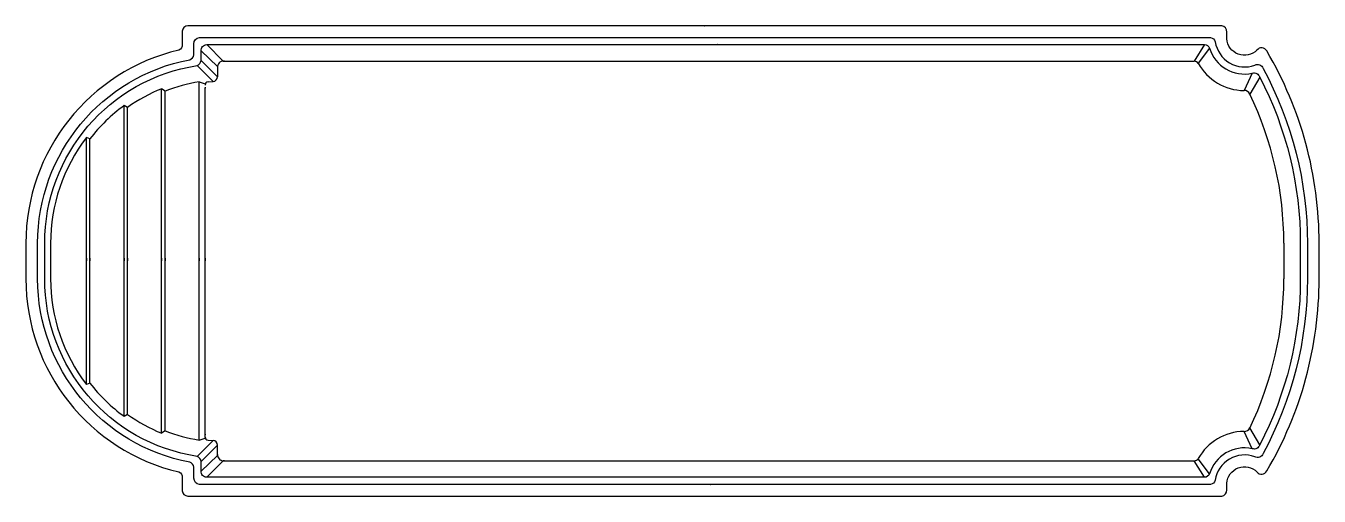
# Model space of a CAD drawing. Extents: x -1335.1 to -1324.1, y 268.2 to 272.2.
import ezdxf

# ---------------------------------------------------------------- set-up
doc = ezdxf.new("R2010")
doc.units = 0
doc.header["$LTSCALE"] = 10
doc.header["$MEASUREMENT"] = 0
doc.layers.get('0').update_dxf_attribs({"linetype": 'CONTINUOUS'})
doc.layers.add('Piscinas_Fibratec', color=4, linetype='CONTINUOUS')

msp = doc.modelspace()

# ---------------------------------------------------------------- linework, layer by layer
at = {"color": 1}
msp.add_line((-1324.441, 270.356), (-1324.441, 270.055), dxfattribs=at)
at = {"layer": 'Piscinas_Fibratec'}
for p, q in [((-1329.371, 272.206), (-1329.369, 272.206)), ((-1329.321, 272.106), (-1329.319, 272.106)), ((-1329.321, 268.306), (-1329.319, 268.306)), ((-1329.371, 268.206), (-1329.369, 268.206))]:
    msp.add_line(p, q, dxfattribs=at)
at = {"layer": 'Piscinas_Fibratec', "color": 1}
for p, q in [((-1333.603, 272.046), (-1333.464, 271.906)), ((-1329.259, 272.046), (-1329.261, 272.046)), ((-1325.117, 272.046), (-1325.203, 271.906)), ((-1333.651, 271.993), (-1333.511, 271.86)), ((-1325.073, 272.017), (-1325.17, 271.887)), ((-1333.685, 271.868), (-1333.547, 271.732)), ((-1333.651, 271.911), (-1333.511, 271.772)), ((-1333.511, 271.86), (-1333.511, 271.772)), ((-1333.451, 271.906), (-1333.464, 271.906)), ((-1333.464, 271.906), (-1325.203, 271.906)), ((-1329.451, 271.906), (-1329.449, 271.906)), ((-1329.451, 271.906), (-1329.451, 271.906)), ((-1333.666, 268.682), (-1333.666, 271.729)), ((-1333.666, 271.729), (-1333.615, 271.712)), ((-1333.666, 271.729), (-1333.666, 271.729)), ((-1333.591, 271.729), (-1333.547, 271.732)), ((-1324.71, 271.803), (-1324.78, 271.656)), ((-1324.646, 271.77), (-1324.731, 271.626)), ((-1333.986, 268.74), (-1333.986, 271.671)), ((-1333.956, 271.651), (-1333.986, 271.671)), ((-1333.956, 268.761), (-1333.956, 271.651)), ((-1333.616, 268.705), (-1333.616, 271.678)), ((-1334.306, 268.884), (-1334.306, 271.527)), ((-1334.276, 271.512), (-1334.306, 271.527)), ((-1334.276, 268.9), (-1334.276, 271.512)), ((-1334.626, 269.155), (-1334.626, 271.256)), ((-1334.596, 271.246), (-1334.626, 271.256)), ((-1334.596, 269.166), (-1334.596, 271.246)), ((-1334.931, 270.356), (-1334.931, 270.055)), ((-1334.626, 270.229), (-1334.626, 270.206)), ((-1334.626, 270.183), (-1334.626, 270.206)), ((-1334.596, 270.229), (-1334.596, 270.206)), ((-1334.596, 270.183), (-1334.596, 270.206)), ((-1334.306, 270.229), (-1334.306, 270.206)), ((-1334.306, 270.183), (-1334.306, 270.206)), ((-1334.276, 270.229), (-1334.276, 270.206)), ((-1334.276, 270.183), (-1334.276, 270.206)), ((-1333.986, 270.229), (-1333.986, 270.206)), ((-1333.986, 270.183), (-1333.986, 270.206)), ((-1333.956, 270.229), (-1333.956, 270.206)), ((-1333.956, 270.183), (-1333.956, 270.206)), ((-1333.666, 270.229), (-1333.666, 270.206)), ((-1333.666, 270.183), (-1333.666, 270.206)), ((-1333.616, 270.229), (-1333.616, 270.206)), ((-1333.616, 270.183), (-1333.616, 270.206)), ((-1334.596, 269.166), (-1334.626, 269.155)), ((-1334.276, 268.9), (-1334.306, 268.884)), ((-1333.956, 268.761), (-1333.986, 268.74)), ((-1324.71, 268.609), (-1324.78, 268.756)), ((-1324.646, 268.641), (-1324.731, 268.786)), ((-1333.685, 268.544), (-1333.547, 268.679)), ((-1333.666, 268.682), (-1333.615, 268.699)), ((-1333.666, 268.682), (-1333.666, 268.682)), ((-1333.651, 268.5), (-1333.511, 268.639)), ((-1333.591, 268.682), (-1333.547, 268.679)), ((-1333.511, 268.551), (-1333.511, 268.639)), ((-1333.651, 268.419), (-1333.511, 268.551)), ((-1325.073, 268.395), (-1325.17, 268.524)), ((-1333.603, 268.366), (-1333.464, 268.506)), ((-1333.451, 268.506), (-1333.464, 268.506)), ((-1333.464, 268.506), (-1325.203, 268.506)), ((-1329.451, 268.506), (-1329.449, 268.506)), ((-1329.451, 268.506), (-1329.451, 268.506)), ((-1325.117, 268.366), (-1325.203, 268.506)), ((-1329.259, 268.366), (-1329.261, 268.366))]:
    msp.add_line(p, q, dxfattribs=at)
at = {"layer": 'Piscinas_Fibratec'}
msp.add_lwpolyline([(-1324.141, 270.055), (-1324.141, 270.356, 0.13373), (-1324.586, 271.992, 0.545908), (-1324.67, 272, -0.645815), (-1324.926, 272.096), (-1324.926, 272.106), (-1324.926, 272.152, 0.397543), (-1324.969, 272.206), (-1333.764, 272.206, 0.37547), (-1333.811, 272.16), (-1333.811, 272.048, -0.303952), (-1333.839, 272, 0.347844), (-1335.141, 270.356), (-1335.141, 270.055, 0.347844), (-1333.839, 268.411, -0.303952), (-1333.811, 268.363), (-1333.811, 268.252, 0.37547), (-1333.764, 268.206), (-1324.969, 268.206, 0.397543), (-1324.926, 268.259), (-1324.926, 268.306), (-1324.926, 268.315, -0.645815), (-1324.67, 268.411, 0.545908), (-1324.586, 268.42, 0.13373)], format="xyb", close=True, dxfattribs=at)
at = {"layer": 'Piscinas_Fibratec', "color": 2}
for points in [[(-1333.711, 268.386), (-1333.711, 268.453, 0.298546), (-1333.747, 268.494, -0.360371), (-1335.041, 270.055), (-1335.041, 270.356, -0.360371), (-1333.747, 271.918, 0.298546), (-1333.711, 271.959), (-1333.711, 272.026), (-1333.711, 272.053, -0.412392), (-1333.664, 272.106), (-1325.066, 272.106, -0.300321), (-1325.024, 272.07, 0.479543), (-1324.688, 271.872, -0.458035), (-1324.618, 271.844, -0.12463), (-1324.241, 270.356), (-1324.241, 270.055, -0.12463), (-1324.618, 268.567, -0.458035), (-1324.688, 268.54, 0.479543), (-1325.024, 268.341, -0.300321), (-1325.066, 268.306), (-1333.664, 268.306, -0.412392), (-1333.711, 268.358)], [(-1333.603, 268.366, -0.41807), (-1333.651, 268.419), (-1333.651, 268.5, 0.300414), (-1333.685, 268.544, -0.369964), (-1334.981, 270.055), (-1334.981, 270.356, -0.369964), (-1333.685, 271.868, 0.300414), (-1333.651, 271.911), (-1333.651, 271.993, -0.41807), (-1333.603, 272.046), (-1325.117, 272.046, -0.282685), (-1325.073, 272.017, 0.392148), (-1324.71, 271.803, -0.424078), (-1324.646, 271.77, -0.120377), (-1324.301, 270.356), (-1324.301, 270.055, -0.120377), (-1324.646, 268.641, -0.424078), (-1324.71, 268.609, 0.392148), (-1325.073, 268.395, -0.282685), (-1325.117, 268.366)]]:
    msp.add_lwpolyline(points, format="xyb", close=True, dxfattribs=at)
at = {"layer": 'Piscinas_Fibratec', "color": 1}
for centre, radius, start, end in [((-1333.461, 271.856), 0.05, 90, 184.7808), ((-1325.209, 271.856), 0.05, 38.2407, 83.3847), ((-1324.776, 272.106), 0.45, 209.0807, 269.5062), ((-1333.451, 270.356), 1.39, 98.8866, 111.2915), ((-1333.591, 271.704), 0.025, 90, 183.7966), ((-1333.552, 271.773), 0.041, 276.5499, 358.7723), ((-1333.451, 270.356), 1.42, 112.1212, 125.5063), ((-1333.566, 271.681), 0.05, 176.9751, 184.7808), ((-1324.777, 271.606), 0.05, 23.4266, 94.1229), ((-1327.368, 270.356), 2.927, 0.0001, 25.7138), ((-1333.451, 270.356), 1.45, 126.1191, 142.1357), ((-1333.452, 270.356), 1.479, 142.5274, 179.9998), ((-1333.452, 270.055), 1.479, 180.0002, 217.4726), ((-1327.368, 270.055), 2.927, 334.2862, 359.9999), ((-1333.451, 270.056), 1.45, 217.8643, 233.8809), ((-1333.451, 270.056), 1.42, 234.4937, 247.8788), ((-1333.451, 270.056), 1.39, 248.7085, 261.1134), ((-1333.566, 268.73), 0.05, 175.2192, 183.0249), ((-1324.776, 268.306), 0.45, 90.4938, 150.9193), ((-1324.777, 268.806), 0.05, 265.8771, 336.5734), ((-1333.591, 268.707), 0.025, 176.2034, 270), ((-1333.552, 268.639), 0.041, 1.2277, 83.4501), ((-1333.461, 268.556), 0.05, 175.2192, 270), ((-1325.209, 268.555), 0.05, 276.6153, 321.7593)]:
    msp.add_arc(centre, radius, start, end, dxfattribs=at)

doc.saveas('drawing.dxf')
